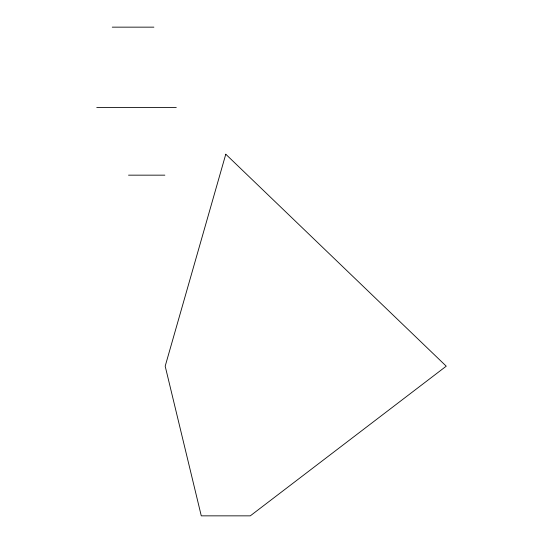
<?xml version="1.0" encoding="UTF-8"?>
<svg xmlns="http://www.w3.org/2000/svg" width="543" height="543" viewBox="0 0 543 543"><rect width="100%" height="100%" fill="white"/><g stroke="black" fill="none" stroke-linecap="round" stroke-linejoin="round"><path stroke-width="0.81" d="M112.265 27.15L153.886 27.15M96.749 107.514L176.285 107.514M128.528 175.158L164.848 175.158M225.779 154.232L165.187 366.179L201.277 515.85L250.289 515.85L446.251 366.179L225.779 154.232"/></g></svg>
